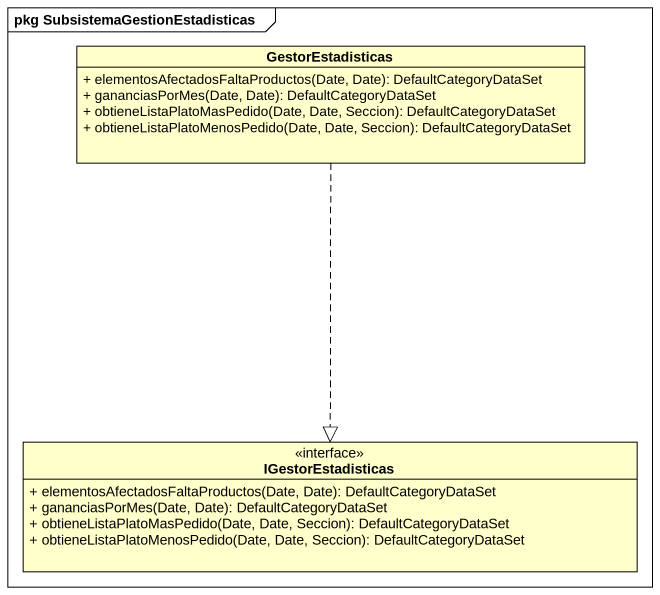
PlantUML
@startuml
mainframe pkg SubsistemaGestionEstadisticas
hide circle
hide empty members
skinparam classAttributeIconSize 0
class GestorEstadisticas {
  + elementosAfectadosFaltaProductos(Date, Date): DefaultCategoryDataSet
  + gananciasPorMes(Date, Date): DefaultCategoryDataSet
  + obtieneListaPlatoMasPedido(Date, Date, Seccion): DefaultCategoryDataSet
  + obtieneListaPlatoMenosPedido(Date, Date, Seccion): DefaultCategoryDataSet
}
class IGestorEstadisticas <<interface>> {
  + elementosAfectadosFaltaProductos(Date, Date): DefaultCategoryDataSet
  + gananciasPorMes(Date, Date): DefaultCategoryDataSet
  + obtieneListaPlatoMasPedido(Date, Date, Seccion): DefaultCategoryDataSet
  + obtieneListaPlatoMenosPedido(Date, Date, Seccion): DefaultCategoryDataSet
}
GestorEstadisticas ..|> IGestorEstadisticas
@enduml
